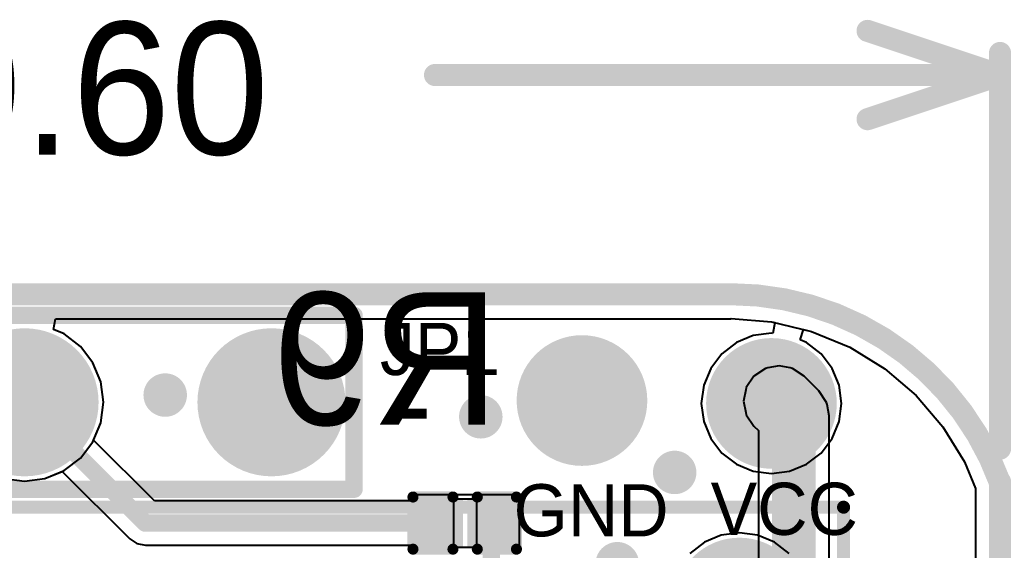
# Model space of a CAD drawing. Extents: x 1.246 to 2.21, y 2.226 to 2.946.
# Drawn here: x 1.7613 to 2.2102, y 2.7055 to 2.9456 of the extents above; entities that cross this region are included whole.
import ezdxf

# ---------------------------------------------------------------- set-up
doc = ezdxf.new("R2010")
doc.units = 0
doc.layers.get('0').update_dxf_attribs({"linetype": 'CONTINUOUS'})
for name, color, linetype in [('BOTTOMLAYER', 5, 'CONTINUOUS'), ('BOTTOMOVERLAY', 54, 'CONTINUOUS'), ('BOTTOMPASTE', 16, 'CONTINUOUS'), ('BOTTOMSOLDER', 6, 'CONTINUOUS'), ('KEEPOUTLAYER', 6, 'CONTINUOUS'), ('MULTILAYER', 9, 'CONTINUOUS'), ('PADHOLELAYER', 156, 'CONTINUOUS'), ('TOPLAYER', 1, 'CONTINUOUS'), ('TOPOVERLAY', 2, 'CONTINUOUS'), ('TOPPASTE', 8, 'CONTINUOUS'), ('TOPSOLDER', 216, 'CONTINUOUS'), ('VIAHOLELAYER', 16, 'CONTINUOUS')]:
    doc.layers.add(name, color=color, linetype=linetype)

# ---------------------------------------------------------------- blocks, each defined once
blk = doc.blocks.new('TP_1_3_1')
at = {"layer": 'TOPLAYER', "const_width": 0.02559}
blk.add_lwpolyline([(-0.012795, 0, 1), (0.012795, 0, 1)], format="xyb", close=True, dxfattribs=at)
at = {"layer": 'TOPPASTE', "const_width": 0.02559}
blk.add_lwpolyline([(-0.012795, 0, 1), (0.012795, 0, 1)], format="xyb", close=True, dxfattribs=at)
at = {"layer": 'TOPSOLDER', "const_width": 0.02959}
blk.add_lwpolyline([(-0.014795, 0, 1), (0.014795, 0, 1)], format="xyb", close=True, dxfattribs=at)
blk = doc.blocks.new('TP_1_3_3')
at = {"layer": 'TOPLAYER', "const_width": 0.02559}
blk.add_lwpolyline([(-0.012795, 0, 1), (0.012795, 0, 1)], format="xyb", close=True, dxfattribs=at)
at = {"layer": 'TOPPASTE', "const_width": 0.02559}
blk.add_lwpolyline([(-0.012795, 0, 1), (0.012795, 0, 1)], format="xyb", close=True, dxfattribs=at)
at = {"layer": 'TOPSOLDER', "const_width": 0.02959}
blk.add_lwpolyline([(-0.014795, 0, 1), (0.014795, 0, 1)], format="xyb", close=True, dxfattribs=at)
blk = doc.blocks.new('TP_1_3_4')
at = {"layer": 'TOPLAYER', "const_width": 0.02559}
blk.add_lwpolyline([(-0.012795, 0, 1), (0.012795, 0, 1)], format="xyb", close=True, dxfattribs=at)
at = {"layer": 'TOPPASTE', "const_width": 0.02559}
blk.add_lwpolyline([(-0.012795, 0, 1), (0.012795, 0, 1)], format="xyb", close=True, dxfattribs=at)
at = {"layer": 'TOPSOLDER', "const_width": 0.02959}
blk.add_lwpolyline([(-0.014795, 0, 1), (0.014795, 0, 1)], format="xyb", close=True, dxfattribs=at)
blk = doc.blocks.new('HED_1X2_2_84MM_27')
at = {"layer": 'BOTTOMLAYER', "const_width": 0.029528}
for points in [[(-0.070669, 0, 1), (-0.041142, 0, 1)], [(0.041142, 0, 1), (0.070669, 0, 1)]]:
    blk.add_lwpolyline(points, format="xyb", close=True, dxfattribs=at)
at = {"layer": 'BOTTOMSOLDER', "const_width": 0.033528}
for points in [[(-0.072669, 0, 1), (-0.039142, 0, 1)], [(0.039142, 0, 1), (0.072669, 0, 1)]]:
    blk.add_lwpolyline(points, format="xyb", close=True, dxfattribs=at)
at = {"layer": 'MULTILAYER', "const_width": 0.029528}
for points in [[(-0.070669, 0, 1), (-0.041142, 0, 1)], [(0.041142, 0, 1), (0.070669, 0, 1)]]:
    blk.add_lwpolyline(points, format="xyb", close=True, dxfattribs=at)
at = {"layer": 'PADHOLELAYER', "const_width": 0.011811}
for points in [[(-0.061811, 0, 1), (-0.05, 0, 1)], [(0.05, 0, 1), (0.061811, 0, 1)]]:
    blk.add_lwpolyline(points, format="xyb", close=True, dxfattribs=at)
at = {"layer": 'TOPLAYER', "const_width": 0.029528}
for points in [[(-0.070669, 0, 1), (-0.041142, 0, 1)], [(0.041142, 0, 1), (0.070669, 0, 1)]]:
    blk.add_lwpolyline(points, format="xyb", close=True, dxfattribs=at)
at = {"layer": 'TOPOVERLAY', "const_width": 0.007874}
for points in [[(-0.093307, -0.03937), (-0.093307, 0.03937)], [(-0.093307, 0.03937), (0.093307, 0.03937)], [(0.093307, -0.03937), (0.093307, 0.03937)], [(-0.093307, -0.03937), (0.093307, -0.03937)]]:
    blk.add_lwpolyline(points, dxfattribs=at)
at = {"layer": 'TOPOVERLAY', "const_width": 0.003937}
for points in [[(-0.095276, 0.03937, 1), (-0.091339, 0.03937, 1)], [(-0.095276, 0.03937, 1), (-0.091339, 0.03937, 1)], [(0.091339, 0.03937, 1), (0.095276, 0.03937, 1)], [(0.091339, 0.03937, 1), (0.095276, 0.03937, 1)], [(-0.095276, -0.03937, 1), (-0.091339, -0.03937, 1)], [(-0.095276, -0.03937, 1), (-0.091339, -0.03937, 1)], [(0.091339, -0.03937, 1), (0.095276, -0.03937, 1)], [(0.091339, -0.03937, 1), (0.095276, -0.03937, 1)]]:
    blk.add_lwpolyline(points, format="xyb", close=True, dxfattribs=at)
at = {"layer": 'TOPSOLDER', "const_width": 0.033528}
for points in [[(-0.072669, 0, 1), (-0.039142, 0, 1)], [(0.039142, 0, 1), (0.072669, 0, 1)]]:
    blk.add_lwpolyline(points, format="xyb", close=True, dxfattribs=at)
blk = doc.blocks.new('R_0201_B_32')
at = {"layer": 'BOTTOMLAYER'}
for p, q in [((-0.005118, -0.011024), (-0.005118, 0.011024)), ((-0.005118, 0.011024), (0.005118, 0.011024)), ((0.005118, 0.011024), (0.005118, -0.011024)), ((0.005118, -0.011024), (-0.005118, -0.011024))]:
    blk.add_line(p, q, dxfattribs=at)
for points in [[(-0.018701, 0.00689), (-0.018701, -0.00689), (-0.004921, 0.00689), (-0.004921, -0.00689)], [(0.004921, 0.00689), (0.004921, -0.00689), (0.018701, 0.00689), (0.018701, -0.00689)]]:
    blk.add_solid(points, dxfattribs=at)
at = {"layer": 'BOTTOMOVERLAY', "const_width": 0.005}
for points in [[(-0.023228, 0.011811), (-0.023228, -0.011811)], [(-0.005512, 0.011811), (-0.023228, 0.011811)], [(0.023622, 0.011811), (0.005512, 0.011811)], [(0.023622, 0.011811), (0.023622, -0.011811)], [(-0.005512, -0.011811), (-0.023228, -0.011811)], [(0.023622, -0.011811), (0.005512, -0.011811)]]:
    blk.add_lwpolyline(points, dxfattribs=at)
at = {"layer": 'BOTTOMOVERLAY', "const_width": 0.0025}
for points in [[(-0.024478, 0.011811, 1), (-0.021978, 0.011811, 1)], [(-0.024478, 0.011811, 1), (-0.021978, 0.011811, 1)], [(-0.006762, 0.011811, 1), (-0.004262, 0.011811, 1)], [(0.004262, 0.011811, 1), (0.006762, 0.011811, 1)], [(0.022372, 0.011811, 1), (0.024872, 0.011811, 1)], [(0.022372, 0.011811, 1), (0.024872, 0.011811, 1)], [(-0.024478, -0.011811, 1), (-0.021978, -0.011811, 1)], [(-0.024478, -0.011811, 1), (-0.021978, -0.011811, 1)], [(-0.006762, -0.011811, 1), (-0.004262, -0.011811, 1)], [(0.004262, -0.011811, 1), (0.006762, -0.011811, 1)], [(0.022372, -0.011811, 1), (0.024872, -0.011811, 1)], [(0.022372, -0.011811, 1), (0.024872, -0.011811, 1)]]:
    blk.add_lwpolyline(points, format="xyb", close=True, dxfattribs=at)
at = {"layer": 'BOTTOMPASTE'}
for points in [[(-0.018701, 0.00689), (-0.018701, -0.00689), (-0.004921, 0.00689), (-0.004921, -0.00689)], [(0.004921, 0.00689), (0.004921, -0.00689), (0.018701, 0.00689), (0.018701, -0.00689)]]:
    blk.add_solid(points, dxfattribs=at)
at = {"layer": 'BOTTOMSOLDER'}
for points in [[(-0.022701, 0.01089), (-0.022701, -0.01089), (-0.000921, 0.01089), (-0.000921, -0.01089)], [(0.000921, 0.01089), (0.000921, -0.01089), (0.022701, 0.01089), (0.022701, -0.01089)]]:
    blk.add_solid(points, dxfattribs=at)

msp = doc.modelspace()

# ---------------------------------------------------------------- linework, layer by layer
at = {"layer": 'BOTTOMLAYER'}
for p, q in [((1.77657, 2.805372), (1.777546, 2.810276)), ((1.777546, 2.810276), (2.08316, 2.810276)), ((2.08316, 2.810276), (2.083449, 2.810334)), ((2.083449, 2.810334), (2.101757, 2.808893)), ((2.101757, 2.808893), (2.119896, 2.804538)), ((1.781344, 2.803395), (1.77657, 2.805372)), ((1.788746, 2.797715), (1.781344, 2.803395)), ((2.119896, 2.804538), (2.137131, 2.797399)), ((1.794426, 2.790313), (1.788746, 2.797715)), ((2.137131, 2.797399), (2.153037, 2.787652)), ((1.797996, 2.781694), (1.794426, 2.790313)), ((2.098974, 2.787804), (2.093764, 2.784324)), ((2.099993, 2.788007), (2.098974, 2.787804)), ((2.105118, 2.789027), (2.099993, 2.788007)), ((2.110243, 2.788007), (2.105118, 2.789027)), ((2.111263, 2.787804), (2.110243, 2.788007)), ((2.116472, 2.784324), (2.111263, 2.787804)), ((2.093764, 2.784324), (2.090284, 2.779115)), ((2.123165, 2.777631), (2.116472, 2.784324)), ((2.153037, 2.787652), (2.167222, 2.775536)), ((1.799214, 2.772444), (1.797996, 2.781694)), ((2.090284, 2.779115), (2.090081, 2.778095)), ((2.090081, 2.778095), (2.089062, 2.77297)), ((2.126645, 2.772422), (2.123165, 2.777631)), ((2.167222, 2.775536), (2.179338, 2.761351)), ((1.797996, 2.763194), (1.799214, 2.772444)), ((2.089062, 2.77297), (2.090081, 2.767845)), ((2.126848, 2.771402), (2.126645, 2.772422)), ((2.127868, 2.766277), (2.126848, 2.771402)), ((2.090081, 2.767845), (2.090284, 2.766825)), ((2.090284, 2.766825), (2.093764, 2.761616)), ((2.127868, 2.432025), (2.127868, 2.766277)), ((2.127868, 2.766277), (2.127868, 2.766277)), ((1.794751, 2.75536), (1.797996, 2.763194)), ((2.093764, 2.761616), (2.093764, 2.761616)), ((2.093764, 2.761616), (2.093765, 2.761616)), ((2.093765, 2.761616), (2.095755, 2.759626)), ((2.179338, 2.761351), (2.189085, 2.745445)), ((2.095755, 2.759626), (2.095755, 2.564823)), ((1.822332, 2.727779), (1.794751, 2.75536)), ((2.189085, 2.745445), (2.194088, 2.733366)), ((1.772725, 2.737923), (1.780559, 2.741168)), ((1.780559, 2.741168), (1.811079, 2.710648)), ((1.754225, 2.737923), (1.763475, 2.736705)), ((1.763475, 2.736705), (1.772725, 2.737923)), ((1.987597, 2.730539), (1.938384, 2.730539)), ((1.938384, 2.730539), (1.938384, 2.727779)), ((1.987597, 2.704949), (1.987597, 2.730539)), ((2.194088, 2.733366), (2.194088, 2.317744)), ((1.938384, 2.727779), (1.822332, 2.727779)), ((1.811079, 2.710648), (1.814334, 2.708473)), ((1.814334, 2.708473), (1.818175, 2.707709)), ((1.818175, 2.707709), (1.938384, 2.707709)), ((1.938384, 2.707709), (1.938384, 2.704949))]:
    msp.add_line(p, q, dxfattribs=at)
for points, const_width in [([(1.822244, 2.775726, 1), (1.832087, 2.775726, 1)], 0.009843), ([(2.100197, 2.77297, 1), (2.110039, 2.77297, 1)], 0.009843), ([(2.100197, 2.77297, 1), (2.110039, 2.77297, 1)], 0.009843), ([(1.761506, 2.772444, 1), (1.765443, 2.772444, 1)], 0.003937), ([(1.965158, 2.765883, 1), (1.975, 2.765883, 1)], 0.009843), ([(2.10689, 2.766277, 1), (2.116732, 2.766277, 1)], 0.009843), ([(2.10689, 2.766277, 1), (2.116732, 2.766277, 1)], 0.009843), ([(2.052953, 2.740686, 1), (2.062795, 2.740686, 1)], 0.009843), ([(1.816206, 2.717744, 1), (1.820143, 2.717744, 1)], 0.003937), ([(1.816206, 2.717744, 1), (1.820143, 2.717744, 1)], 0.003937), ([(1.949211, 2.717744, 1), (1.953148, 2.717744, 1)], 0.003937), ([(1.972833, 2.717744, 1), (1.97677, 2.717744, 1)], 0.003937), ([(2.026969, 2.699348, 1), (2.036811, 2.699348, 1)], 0.009843)]:
    msp.add_lwpolyline(points, format="xyb", close=True, dxfattribs=dict(at, const_width=const_width))
for points, const_width in [([(2.105118, 2.77297), (2.111811, 2.766277)], 0.019685), ([(1.763475, 2.772444), (1.818175, 2.717744)], 0.007874), ([(2.111811, 2.432025), (2.111811, 2.766277)], 0.019685), ([(1.818175, 2.717744), (1.95118, 2.717744)], 0.007874), ([(1.974802, 2.678622), (1.974802, 2.717744)], 0.007874)]:
    msp.add_lwpolyline(points, dxfattribs=dict(at, const_width=const_width))
at = {"layer": 'BOTTOMOVERLAY', "const_width": 0.005906}
for points in [[(1.50442, 2.724938), (2.134341, 2.724938)], [(2.134341, 2.291868), (2.134341, 2.724938)]]:
    msp.add_lwpolyline(points, dxfattribs=at)
at = {"layer": 'BOTTOMOVERLAY', "const_width": 0.002953}
msp.add_lwpolyline([(2.132865, 2.724938, 1), (2.135817, 2.724938, 1)], format="xyb", close=True, dxfattribs=at)
msp.add_lwpolyline([(2.132865, 2.724938, 1), (2.135817, 2.724938, 1)], format="xyb", close=True, dxfattribs=at)
at = {"layer": 'KEEPOUTLAYER', "const_width": 0.01}
for points in [[(2.145207, 2.940647), (2.205207, 2.920647)], [(2.205207, 2.751474), (2.205207, 2.930647)], [(1.949338, 2.920647), (2.205207, 2.920647)], [(2.145207, 2.900647), (2.205207, 2.920647)], [(1.555601, 2.821395), (2.08316, 2.821395)], [(2.205207, 2.316671), (2.205207, 2.736474)]]:
    msp.add_lwpolyline(points, dxfattribs=at)
at = {"layer": 'KEEPOUTLAYER', "const_width": 0.005}
for points in [[(2.142707, 2.940647, 1), (2.147707, 2.940647, 1)], [(2.202707, 2.930647, 1), (2.207707, 2.930647, 1)], [(1.946838, 2.920647, 1), (1.951838, 2.920647, 1)], [(2.202707, 2.920647, 1), (2.207707, 2.920647, 1)], [(2.202707, 2.920647, 1), (2.207707, 2.920647, 1)], [(2.202707, 2.920647, 1), (2.207707, 2.920647, 1)], [(2.142707, 2.900647, 1), (2.147707, 2.900647, 1)], [(2.08066, 2.821395, 1), (2.08566, 2.821395, 1)], [(2.08066, 2.821395, 1), (2.08566, 2.821395, 1)], [(2.202707, 2.751474, 1), (2.207707, 2.751474, 1)], [(2.202707, 2.736474, 1), (2.207707, 2.736474, 1)], [(2.202746, 2.73591, 1), (2.207746, 2.73591, 1)]]:
    msp.add_lwpolyline(points, format="xyb", close=True, dxfattribs=at)
at = {"layer": 'KEEPOUTLAYER', "const_width": 0.01}
msp.add_lwpolyline([(2.08316, 2.821395, -0.315299), (2.205246, 2.73591)], format="xyb", dxfattribs=at)
at = {"layer": 'MULTILAYER', "const_width": 0.009843}
for points in [[(1.822244, 2.775726, 1), (1.832087, 2.775726, 1)], [(2.100197, 2.77297, 1), (2.110039, 2.77297, 1)], [(1.965158, 2.765883, 1), (1.975, 2.765883, 1)], [(2.052953, 2.740686, 1), (2.062795, 2.740686, 1)], [(2.026969, 2.699348, 1), (2.036811, 2.699348, 1)]]:
    msp.add_lwpolyline(points, format="xyb", close=True, dxfattribs=at)
at = {"layer": 'TOPLAYER'}
for p, q in [((1.77657, 2.805372), (1.777546, 2.810276)), ((1.777546, 2.810276), (2.08316, 2.810276)), ((2.08316, 2.810276), (2.083449, 2.810334)), ((2.083449, 2.810334), (2.101757, 2.808893)), ((2.101757, 2.808893), (2.103171, 2.808553)), ((2.103171, 2.808553), (2.10226, 2.803637)), ((1.781344, 2.803395), (1.77657, 2.805372)), ((1.788746, 2.797715), (1.781344, 2.803395)), ((2.093469, 2.802629), (2.085807, 2.799456)), ((2.101691, 2.803712), (2.093469, 2.802629)), ((2.10226, 2.803637), (2.101691, 2.803712)), ((2.114627, 2.800676), (2.116172, 2.805432)), ((2.116172, 2.805432), (2.119896, 2.804538)), ((2.119896, 2.804538), (2.137131, 2.797399)), ((1.794426, 2.790313), (1.788746, 2.797715)), ((2.085807, 2.799456), (2.079227, 2.794407)), ((2.117574, 2.799456), (2.114627, 2.800676)), ((2.124154, 2.794407), (2.117574, 2.799456)), ((2.137131, 2.797399), (2.153037, 2.787652)), ((2.079227, 2.794407), (2.074179, 2.787828)), ((2.129202, 2.787828), (2.124154, 2.794407)), ((1.797996, 2.781694), (1.794426, 2.790313)), ((2.074179, 2.787828), (2.071005, 2.780166)), ((2.132376, 2.780166), (2.129202, 2.787828)), ((2.153037, 2.787652), (2.167222, 2.775536)), ((1.799214, 2.772444), (1.797996, 2.781694)), ((2.071005, 2.780166), (2.069923, 2.771944)), ((2.133458, 2.771944), (2.132376, 2.780166)), ((2.167222, 2.775536), (2.179338, 2.761351)), ((1.797996, 2.763194), (1.799214, 2.772444)), ((2.069923, 2.771944), (2.071005, 2.763722)), ((2.132376, 2.763722), (2.133458, 2.771944)), ((1.794426, 2.754575), (1.797996, 2.763194)), ((2.071005, 2.763722), (2.074179, 2.75606)), ((2.129202, 2.75606), (2.132376, 2.763722)), ((2.179338, 2.761351), (2.189085, 2.745445)), ((1.788746, 2.747173), (1.794426, 2.754575)), ((2.074179, 2.75606), (2.079227, 2.749481)), ((2.124154, 2.749481), (2.129202, 2.75606)), ((2.079227, 2.749481), (2.085807, 2.744432)), ((2.117574, 2.744432), (2.124154, 2.749481)), ((1.781344, 2.741493), (1.788746, 2.747173)), ((2.085807, 2.744432), (2.093469, 2.741259)), ((2.109913, 2.741259), (2.117574, 2.744432)), ((2.189085, 2.745445), (2.194088, 2.733366)), ((1.772725, 2.737923), (1.781344, 2.741493)), ((2.093469, 2.741259), (2.101691, 2.740176)), ((2.101691, 2.740176), (2.109913, 2.741259)), ((1.754225, 2.737923), (1.763475, 2.736705)), ((1.763475, 2.736705), (1.772725, 2.737923)), ((2.194088, 2.733366), (2.194088, 2.606002)), ((2.078969, 2.712229), (2.071307, 2.709056)), ((2.087191, 2.713312), (2.078969, 2.712229)), ((2.095413, 2.712229), (2.087191, 2.713312)), ((2.103074, 2.709056), (2.095413, 2.712229)), ((2.071307, 2.709056), (2.064727, 2.704007)), ((2.109654, 2.704007), (2.103074, 2.709056))]:
    msp.add_line(p, q, dxfattribs=at)
at = {"layer": 'TOPLAYER', "const_width": 0.03937}
msp.add_lwpolyline([(1.558329, 2.772244), (1.760325, 2.772244)], dxfattribs=at)
at = {"layer": 'TOPLAYER'}
for points, const_width in [([(1.750483, 2.772244, 1), (1.770168, 2.772244, 1)], 0.019685), ([(1.822244, 2.775726, 1), (1.832087, 2.775726, 1)], 0.009843), ([(2.100197, 2.77297, 1), (2.110039, 2.77297, 1)], 0.009843), ([(1.965158, 2.765883, 1), (1.975, 2.765883, 1)], 0.009843), ([(2.052953, 2.740686, 1), (2.062795, 2.740686, 1)], 0.009843), ([(2.026969, 2.699348, 1), (2.036811, 2.699348, 1)], 0.009843)]:
    msp.add_lwpolyline(points, format="xyb", close=True, dxfattribs=dict(at, const_width=const_width))
at = {"layer": 'VIAHOLELAYER', "const_width": 0.005906}
for points in [[(1.824213, 2.775726, 1), (1.830118, 2.775726, 1)], [(2.102165, 2.77297, 1), (2.108071, 2.77297, 1)], [(1.967126, 2.765883, 1), (1.973032, 2.765883, 1)], [(2.054921, 2.740686, 1), (2.060827, 2.740686, 1)]]:
    msp.add_lwpolyline(points, format="xyb", close=True, dxfattribs=at)

# ---------------------------------------------------------------- block references
for name, p, rotation in [('HED_1X2_2_84MM_27', (1.81938, 2.772444), 360), ('TP_1_3_3', (2.015891, 2.773244), 90), ('TP_1_3_1', (2.101691, 2.771944), 90), ('R_0201_B_32', (1.962991, 2.717744), 180), ('TP_1_3_4', (2.087191, 2.681544), 90)]:
    msp.add_blockref(name, p, dxfattribs=dict(rotation=rotation))

# ---------------------------------------------------------------- texts
at = {"layer": 'BOTTOMOVERLAY', "text_generation_flag": 2}
msp.add_text('R9', height=0.06, rotation=360, dxfattribs=at).set_placement((1.978491, 2.762244))
at = {"layer": 'KEEPOUTLAYER'}
msp.add_text('19.60', height=0.06, dxfattribs=at).set_placement((1.673422, 2.884657))
at = {"layer": 'TOPOVERLAY'}
for s, p in [('JP1', (1.92441, 2.784781)), ('GND', (1.984935, 2.711733)), ('VCC', (2.074165, 2.712401))]:
    msp.add_text(s, height=0.023622, dxfattribs=at).set_placement(p)
msp.add_text('-', height=0.03937, rotation=360, dxfattribs=at).set_placement((1.930315, 2.752104))

doc.saveas('drawing.dxf')
